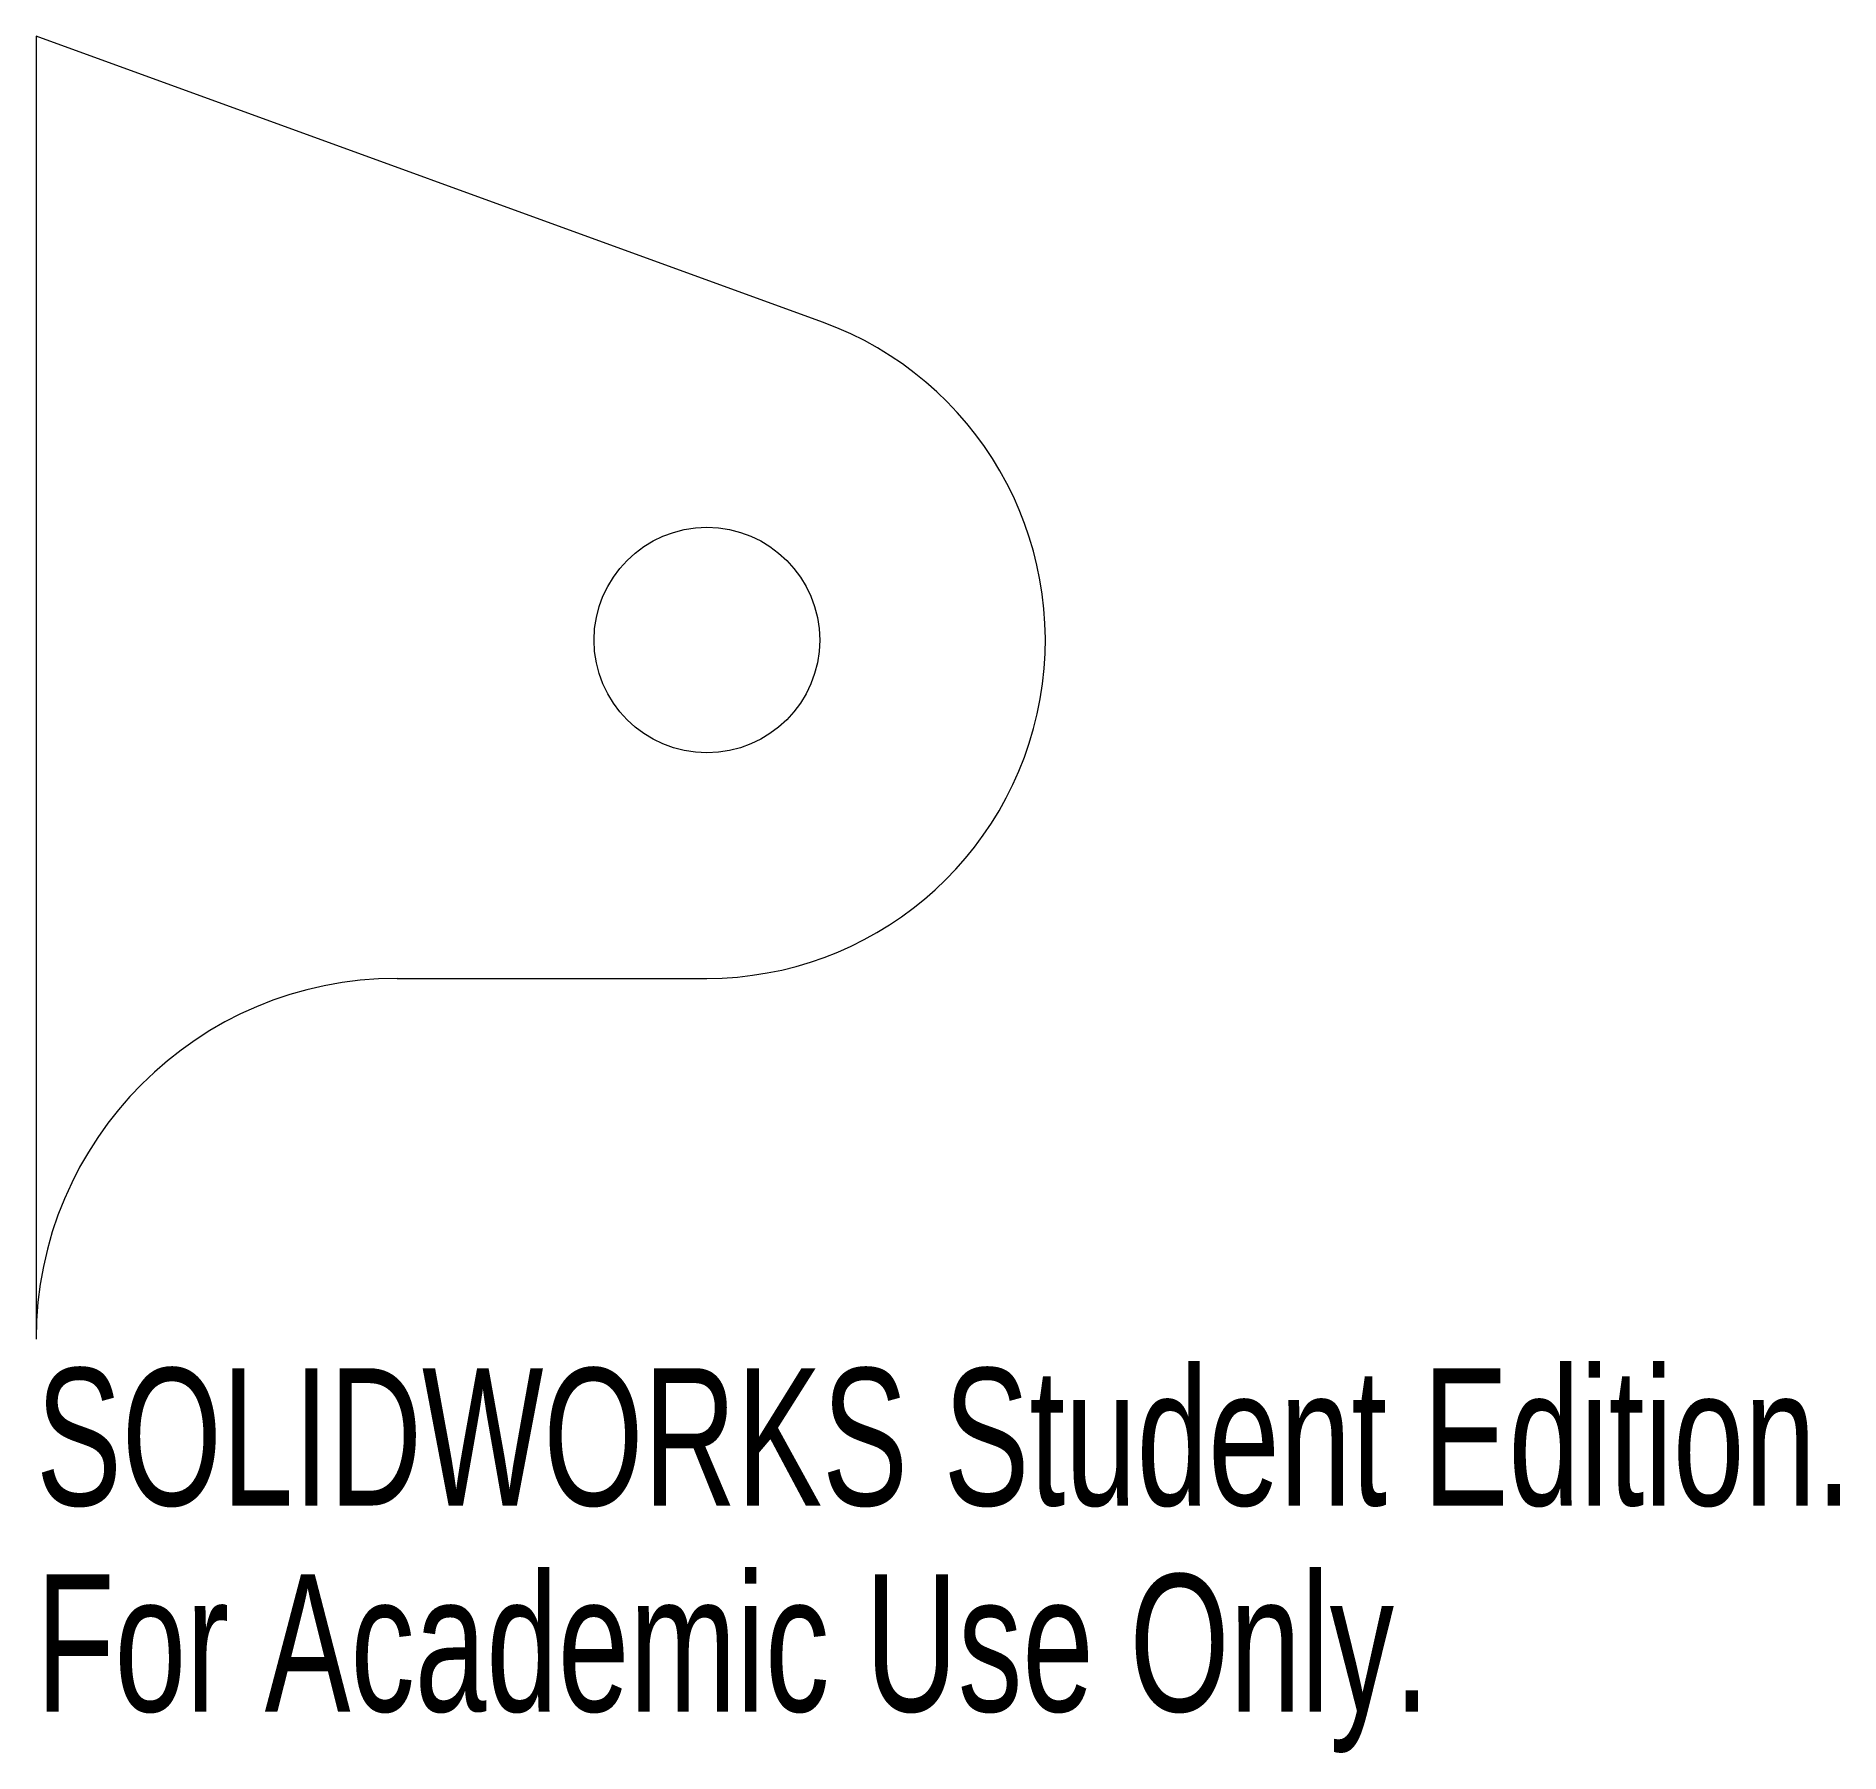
# Model space of a CAD drawing. Header units: millimetres. Extents: x 205 to 268.5, y -15.8 to 44.6.
import ezdxf

# ---------------------------------------------------------------- set-up
doc = ezdxf.new("R2010")
doc.units = ezdxf.units.MM
doc.styles.add('SLDTEXTSTYLE0', font='TXT', dxfattribs={"width": 0.7})

msp = doc.modelspace()

# ---------------------------------------------------------------- linework, layer by layer
at = {"color": 7, "linetype": 'Continuous', "lineweight": 15}
for p, q in [((205, 44.622), (205, -1.245)), ((232.672, 34.55), (205, 44.622)), ((217.7, 11.455), (228.6, 11.455))]:
    msp.add_line(p, q, dxfattribs=at)
msp.add_circle((228.6, 23.362), 3.969, dxfattribs=at)
for centre, radius, start, end in [((228.6, 23.362), 11.906, 270, 70), ((217.7, -1.245), 12.7, 90, 180)]:
    msp.add_arc(centre, radius, start, end, dxfattribs=at)

# ---------------------------------------------------------------- texts
at = {"color": 7, "linetype": 'Continuous', "char_height": 4.83362, "attachment_point": 1, "style": 'SLDTEXTSTYLE0'}
for s, insert in [('SOLIDWORKS Student Edition.', (205, -2.264)), ('For Academic Use Only.', (205, -9.515))]:
    msp.add_mtext(s, dxfattribs=dict(at, insert=insert))

doc.saveas('drawing.dxf')
